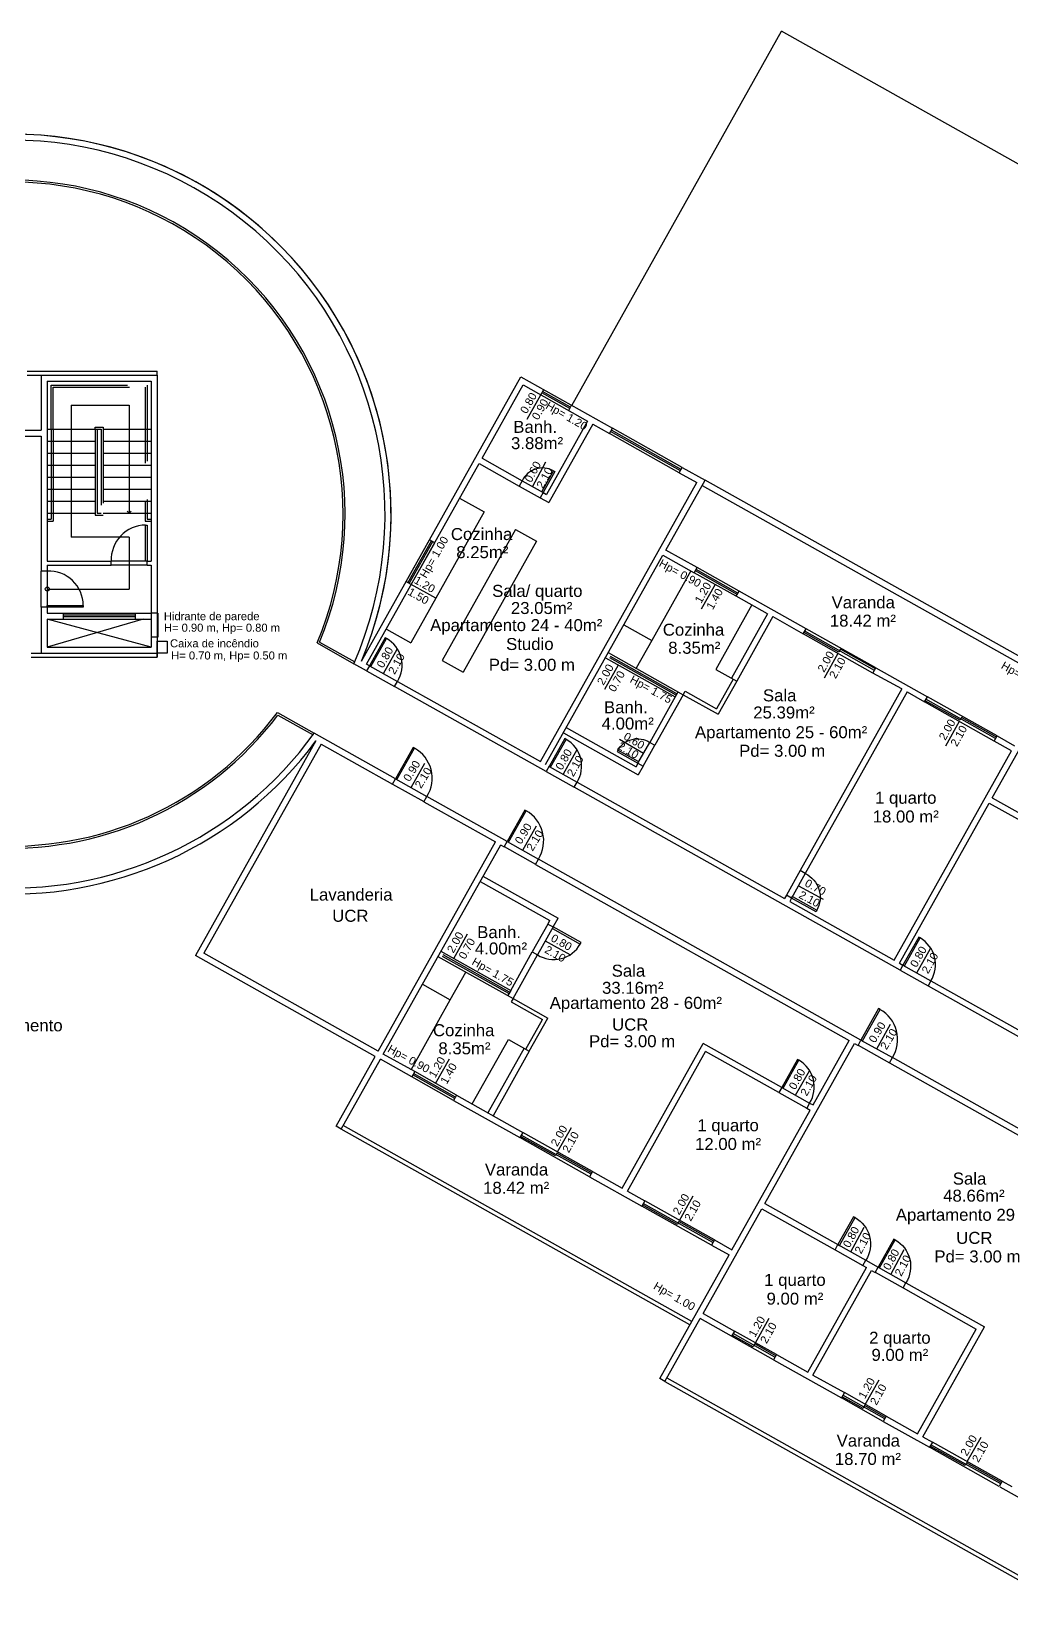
# Model space of a CAD drawing. Header units: millimetres. Extents: x -210 to 1173, y -437 to 320.
# Drawn here: x 8.28 to 32.81, y -123.15 to -84.02 of the extents above; entities that cross this region are included whole.
import ezdxf
from ezdxf.enums import TextEntityAlignment as Align

# ---------------------------------------------------------------- set-up
doc = ezdxf.new("R2010")
doc.units = ezdxf.units.MM
doc.header["$LTSCALE"] = 0.3
doc.linetypes.add('DASHDOTX2', pattern=[50.8, 25.4, -12.7, 0, -12.7])
doc.linetypes.add('DASHED2', pattern=[9.525, 6.35, -3.175])
for name, color, linetype in [('CORTE', 6, 'Continuous'), ('COTAS', 1, 'Continuous'), ('ESQUADRIAS', 3, 'Continuous'), ('LINHA DE CORTE', 6, 'DASHDOTX2'), ('PISO', 1, 'Continuous'), ('PROJEÇÃO', 1, 'DASHED2'), ('TEXTOS', 2, 'Continuous'), ('VISTA', 2, 'Continuous')]:
    doc.layers.add(name, color=color, linetype=linetype)
doc.styles.add('2MM 1_100', font='ARIAL.TTF', dxfattribs={"height": 0.2})
doc.styles.add('3MM 1_100', font='ARIAL.TTF', dxfattribs={"height": 0.3})

msp = doc.modelspace()

# ---------------------------------------------------------------- linework, layer by layer
at = {"layer": 'CORTE'}
for p, q in [((8.18, -92.511), (11.43, -92.511)), ((8.18, -92.611), (8.53, -92.611)), ((8.53, -92.611), (8.53, -93.986)), ((8.53, -92.611), (11.43, -92.611)), ((11.43, -92.611), (11.43, -92.511)), ((11.43, -92.611), (11.43, -99.561)), ((11.43, -92.611), (11.43, -92.611)), ((16.539, -99.764), (20.526, -92.655)), ((20.526, -92.655), (22.82, -93.942)), ((8.68, -92.761), (8.68, -97.261)), ((8.68, -92.761), (11.28, -92.761)), ((11.28, -92.761), (11.28, -97.261)), ((19.556, -94.691), (20.583, -92.859)), ((20.583, -92.859), (22.197, -93.764)), ((22.197, -93.764), (21.17, -95.596)), ((22.328, -93.838), (21.228, -95.8)), ((22.328, -93.838), (22.747, -94.073)), ((4.98, -94.136), (8.53, -94.136)), ((6.63, -93.986), (8.53, -93.986)), ((8.53, -94.136), (8.53, -97.511)), ((22.747, -94.073), (22.82, -93.942)), ((19.556, -94.691), (20.56, -95.254)), ((16.67, -99.837), (19.483, -94.822)), ((19.483, -94.822), (20.486, -95.385)), ((24.491, -95.051), (24.565, -94.92)), ((24.491, -95.051), (24.929, -95.297)), ((24.565, -94.92), (25.134, -95.239)), ((20.078, -95.15), (20.078, -95.15)), ((20.56, -95.254), (20.486, -95.385)), ((21.016, -102.274), (24.929, -95.297)), ((24.155, -96.984), (25.134, -95.239)), ((21.083, -95.547), (21.01, -95.678)), ((21.01, -95.678), (21.228, -95.8)), ((21.083, -95.547), (21.17, -95.596)), ((18.372, -96.802), (18.241, -96.728)), ((24.939, -97.424), (24.155, -96.984)), ((8.68, -97.261), (10.28, -97.261)), ((8.68, -97.361), (8.68, -97.511)), ((8.68, -97.361), (10.28, -97.361)), ((11.18, -97.261), (11.28, -97.261)), ((11.18, -97.361), (11.28, -97.361)), ((11.28, -97.361), (11.28, -98.561)), ((21.147, -102.348), (24.082, -97.114)), ((24.082, -97.114), (24.866, -97.555)), ((24.866, -97.555), (24.939, -97.424)), ((17.785, -97.848), (17.654, -97.775)), ((25.912, -98.142), (25.986, -98.011)), ((26.7, -98.576), (25.912, -98.142)), ((27.664, -98.952), (25.986, -98.011)), ((8.53, -98.411), (8.53, -99.561)), ((8.68, -98.411), (8.68, -98.561)), ((8.68, -98.561), (11.28, -98.561)), ((11.28, -98.561), (11.28, -99.411)), ((11.45, -98.561), (11.28, -98.561)), ((11.45, -98.561), (11.45, -99.161)), ((26.7, -98.576), (25.796, -100.188)), ((8.68, -98.711), (8.68, -99.411)), ((8.68, -98.711), (11.28, -98.711)), ((11.08, -98.711), (8.68, -99.411)), ((11.28, -99.411), (8.68, -98.711)), ((26.831, -98.649), (25.927, -100.261)), ((26.831, -98.649), (27.591, -99.083)), ((27.591, -99.083), (27.664, -98.952)), ((11.45, -99.161), (11.28, -99.161)), ((8.28, -99.561), (8.53, -99.561)), ((8.28, -99.661), (11.43, -99.661)), ((8.53, -99.561), (11.43, -99.561)), ((8.68, -99.411), (11.28, -99.411)), ((11.43, -99.561), (11.43, -99.661)), ((11.43, -99.661), (11.43, -99.561)), ((22.642, -99.68), (24.386, -100.658)), ((22.715, -99.549), (24.59, -100.601)), ((16.67, -100.005), (16.35, -99.826)), ((16.742, -99.877), (16.67, -99.837)), ((16.742, -99.877), (16.67, -100.005)), ((29.335, -100.061), (29.409, -99.93)), ((30.058, -100.458), (29.335, -100.061)), ((29.409, -99.929), (30.696, -100.652)), ((17.368, -100.397), (17.44, -100.268)), ((21.162, -102.525), (17.368, -100.397)), ((17.44, -100.269), (21.016, -102.274)), ((30.058, -100.458), (27.513, -105)), ((30.189, -100.531), (27.643, -105.073)), ((30.189, -100.531), (30.623, -100.783)), ((32.319, -103.179), (33.787, -100.562)), ((24.386, -100.658), (23.751, -101.793)), ((24.59, -100.601), (23.881, -101.866)), ((30.623, -100.783), (30.696, -100.652)), ((17.393, -102.703), (15.358, -101.562)), ((21.591, -101.556), (23.466, -102.607)), ((21.664, -101.425), (23.408, -102.403)), ((32.368, -101.761), (32.441, -101.63)), ((32.441, -101.63), (32.878, -101.876)), ((15.401, -101.758), (12.391, -107.122)), ((15.53, -101.834), (12.595, -107.064)), ((15.53, -101.834), (17.318, -102.837)), ((23.751, -101.793), (23.881, -101.866)), ((29.869, -107.239), (32.805, -102.006)), ((32.805, -102.006), (32.368, -101.761)), ((14.859, -102.422), (14.859, -102.422)), ((14.859, -102.422), (14.859, -102.422)), ((21.237, -102.391), (21.162, -102.525)), ((23.457, -102.316), (23.408, -102.403)), ((23.457, -102.316), (23.588, -102.389)), ((23.588, -102.389), (23.466, -102.607)), ((17.318, -102.837), (17.393, -102.703)), ((21.86, -102.916), (21.932, -102.788)), ((30.015, -107.491), (21.86, -102.916)), ((21.932, -102.788), (27.121, -105.698)), ((14.372, -102.927), (14.372, -102.927)), ((14.372, -102.927), (14.372, -102.927)), ((18.103, -103.277), (18.178, -103.143)), ((18.103, -103.277), (19.891, -104.28)), ((20.184, -104.269), (18.178, -103.143)), ((30, -107.312), (32.246, -103.309)), ((32.246, -103.309), (34.165, -104.385)), ((32.319, -103.178), (34.238, -104.254)), ((16.956, -109.511), (19.892, -104.278)), ((17.087, -109.584), (20.023, -104.352)), ((20.022, -104.354), (20.109, -104.402)), ((20.109, -104.402), (20.184, -104.269)), ((20.894, -104.843), (20.969, -104.709)), ((20.894, -104.843), (28.744, -109.245)), ((29.036, -109.234), (20.969, -104.709)), ((19.506, -105.268), (21.252, -106.248)), ((19.579, -105.137), (21.457, -106.19)), ((27.643, -105.073), (27.513, -105)), ((27.17, -105.611), (27.121, -105.698)), ((27.301, -105.684), (27.17, -105.611)), ((27.301, -105.684), (27.252, -105.771)), ((27.252, -105.771), (29.869, -107.239)), ((21.203, -106.335), (21.252, -106.248)), ((21.203, -106.335), (21.334, -106.408)), ((21.334, -106.408), (21.457, -106.19)), ((16.883, -109.642), (12.391, -107.122)), ((16.956, -109.511), (12.595, -107.064)), ((18.454, -107.143), (20.331, -108.196)), ((18.528, -107.012), (20.274, -107.992)), ((20.274, -107.992), (20.812, -107.032)), ((20.331, -108.196), (20.943, -107.106)), ((20.812, -107.032), (20.943, -107.106)), ((30, -107.312), (30.087, -107.361)), ((30.087, -107.361), (30.015, -107.491)), ((30.785, -107.753), (30.713, -107.882)), ((30.713, -107.882), (39.522, -112.823)), ((30.785, -107.753), (37.721, -111.642)), ((20.608, -109.44), (19.703, -111.052)), ((20.738, -109.514), (19.834, -111.126)), ((23.061, -112.936), (25.092, -109.317)), ((23.192, -113.01), (25.149, -109.521)), ((27.054, -110.418), (25.092, -109.317)), ((26.98, -110.549), (25.149, -109.521)), ((26.629, -113.321), (28.875, -109.318)), ((27.839, -110.858), (28.744, -109.245)), ((28.875, -109.318), (28.962, -109.367)), ((28.962, -109.367), (29.036, -109.234)), ((15.903, -111.388), (16.883, -109.642)), ((16.034, -111.461), (17.014, -109.715)), ((17.798, -110.156), (17.014, -109.715)), ((17.872, -110.025), (17.087, -109.584)), ((29.747, -109.807), (29.821, -109.675)), ((29.747, -109.807), (36.595, -113.647)), ((38.544, -114.567), (29.821, -109.675)), ((17.872, -110.025), (17.798, -110.156)), ((18.918, -110.612), (18.845, -110.743)), ((18.845, -110.743), (20.502, -111.674)), ((18.918, -110.612), (20.575, -111.542)), ((27.054, -110.418), (26.98, -110.549)), ((25.808, -114.477), (27.765, -110.989)), ((27.751, -110.809), (27.678, -110.94)), ((27.678, -110.94), (27.765, -110.989)), ((27.751, -110.809), (27.839, -110.858)), ((16.034, -111.461), (15.903, -111.388)), ((20.575, -111.542), (20.502, -111.672)), ((22.32, -112.52), (22.246, -112.651)), ((22.246, -112.653), (23.553, -113.385)), ((22.32, -112.52), (23.061, -112.936)), ((23.192, -113.01), (23.626, -113.254)), ((23.628, -113.254), (23.554, -113.385)), ((25.087, -116.068), (26.555, -113.452)), ((26.555, -113.452), (28.387, -114.479)), ((26.629, -113.321), (28.46, -114.348)), ((25.372, -114.233), (25.299, -114.364)), ((25.372, -114.233), (25.808, -114.477)), ((24.002, -117.696), (25.735, -114.608)), ((25.297, -114.363), (25.735, -114.608)), ((28.387, -114.479), (28.46, -114.348)), ((27.704, -117.536), (29.172, -114.919)), ((27.835, -117.609), (29.303, -114.993)), ((29.085, -114.871), (29.158, -114.74)), ((29.085, -114.871), (29.172, -114.92)), ((29.158, -114.74), (29.463, -114.911)), ((29.303, -114.993), (29.39, -115.042)), ((29.39, -115.042), (29.463, -114.911)), ((30.088, -115.433), (30.161, -115.302)), ((30.088, -115.433), (31.919, -116.46)), ((30.161, -115.302), (32.124, -116.403)), ((24.133, -117.769), (25.014, -116.199)), ((25.799, -116.639), (25.014, -116.199)), ((25.087, -116.068), (25.872, -116.509)), ((25.872, -116.509), (25.799, -116.639)), ((30.452, -119.076), (31.919, -116.46)), ((30.582, -119.15), (32.124, -116.403)), ((26.919, -117.095), (26.846, -117.226)), ((26.846, -117.226), (28.547, -118.18)), ((26.919, -117.095), (27.704, -117.536)), ((24.133, -117.769), (24.002, -117.695)), ((27.835, -117.609), (28.62, -118.049)), ((28.62, -118.049), (28.547, -118.18)), ((29.667, -118.636), (29.593, -118.767)), ((29.593, -118.767), (30.75, -119.416)), ((29.667, -118.636), (30.452, -119.076)), ((30.582, -119.15), (30.823, -119.285)), ((30.823, -119.285), (30.75, -119.416)), ((32.567, -120.263), (32.494, -120.394)), ((32.507, -120.401), (33.302, -120.847)), ((32.567, -120.263), (32.808, -120.398))]:
    msp.add_line(p, q, dxfattribs=at)
msp.add_lwpolyline([(11.43, -99.261), (11.68, -99.261), (11.68, -99.561), (11.43, -99.561)], close=True, dxfattribs=at)
for radius, start, end in [(9.5, 341.5137, 189.5338), (9.5, 337.2226, 193.8022), (9.35, 336.4228, 194.6256), (9.5, 207.7089, 323.3361), (9.35, 206.9058, 324.1475)]:
    msp.add_arc((7.78, -96.086), radius, start, end, dxfattribs=at)
at = {"layer": 'COTAS'}
for p, q in [((20.682, -93.715), (21.026, -93.102)), ((9.28, -93.361), (9.28, -96.661)), ((9.28, -93.361), (10.73, -93.361)), ((10.73, -93.361), (10.73, -96.061)), ((20.821, -95.401), (21.152, -94.781)), ((10.73, -96.061), (10.681, -96.011)), ((10.73, -96.061), (10.781, -96.011)), ((10.73, -96.661), (9.28, -96.661)), ((10.73, -96.661), (10.73, -97.961)), ((8.68, -97.961), (10.73, -97.961)), ((18.398, -98.192), (17.785, -97.848)), ((25.049, -98.455), (25.393, -97.842)), ((17.091, -100.073), (17.435, -99.46)), ((28.123, -100.179), (28.467, -99.566)), ((22.965, -99.86), (22.621, -100.473)), ((31.155, -101.878), (31.499, -101.265)), ((22.991, -101.711), (23.597, -102.067)), ((21.927, -101.979), (21.583, -102.592)), ((27.472, -105.379), (28.092, -105.709)), ((18.851, -107.195), (19.195, -106.582)), ((21.139, -106.756), (21.752, -107.1)), ((30.436, -107.557), (30.779, -106.943)), ((18.395, -110.318), (18.739, -109.705)), ((27.401, -110.615), (27.745, -110.002)), ((21.447, -112.033), (21.791, -111.42)), ((24.498, -113.743), (24.842, -113.13)), ((28.782, -114.531), (29.113, -113.911)), ((29.785, -115.094), (30.116, -114.474)), ((26.396, -116.802), (26.74, -116.189)), ((29.143, -118.343), (29.487, -117.73)), ((31.695, -119.774), (32.039, -119.161))]:
    msp.add_line(p, q, dxfattribs=at)
at = {"layer": 'COTAS', "extrusion": (2.49687e-12, -2.53092e-12, -1)}
for p, q in [((17.785, -102.923), (18.129, -102.31)), ((20.576, -104.489), (20.92, -103.876)), ((29.429, -109.454), (29.773, -108.841))]:
    msp.add_line(p, q, dxfattribs=at)
at = {"layer": 'COTAS'}
msp.add_circle((8.68, -97.961), 0.05, dxfattribs=at)
at = {"layer": 'ESQUADRIAS'}
for p, q in [((24.518, -95.003), (22.774, -94.025)), ((24.538, -94.968), (22.793, -93.99)), ((17.702, -97.802), (18.289, -96.755)), ((17.737, -97.821), (18.324, -96.775)), ((25.939, -98.094), (24.893, -97.507)), ((25.959, -98.059), (24.912, -97.472)), ((28.484, -99.535), (27.612, -99.046)), ((29.372, -99.995), (27.628, -99.017)), ((28.523, -99.465), (28.484, -99.535)), ((29.395, -99.954), (28.523, -99.465)), ((31.513, -101.241), (30.64, -100.752)), ((32.404, -101.696), (30.66, -100.717)), ((31.552, -101.172), (31.513, -101.241)), ((32.424, -101.661), (31.552, -101.172)), ((18.872, -110.695), (17.825, -110.108)), ((18.891, -110.66), (17.845, -110.073)), ((21.391, -112.133), (20.519, -111.644)), ((22.283, -112.587), (20.538, -111.609)), ((21.43, -112.063), (21.391, -112.133)), ((22.302, -112.552), (21.43, -112.063)), ((24.442, -113.843), (23.57, -113.354)), ((25.334, -114.297), (23.59, -113.319)), ((24.481, -113.773), (24.442, -113.843)), ((25.354, -114.263), (24.481, -113.773)), ((26.339, -116.902), (25.816, -116.609)), ((26.882, -117.161), (25.836, -116.574)), ((26.379, -116.833), (26.339, -116.902)), ((26.902, -117.126), (26.379, -116.833)), ((29.087, -118.443), (28.564, -118.15)), ((29.63, -118.702), (28.583, -118.115)), ((29.126, -118.373), (29.087, -118.443)), ((29.649, -118.667), (29.126, -118.373)), ((32.531, -120.328), (30.786, -119.35)), ((31.639, -119.874), (30.767, -119.385)), ((31.678, -119.804), (31.639, -119.874)), ((32.55, -120.294), (31.678, -119.804))]:
    msp.add_line(p, q, dxfattribs=at)
for points in [[(21.083, -95.547), (21.048, -95.528), (21.341, -95.004), (21.376, -95.024)], [(11.18, -97.261), (11.14, -97.261), (11.14, -96.361), (11.18, -96.361)], [(8.68, -98.411), (8.68, -98.371), (9.58, -98.371), (9.58, -98.411)], [(16.742, -99.877), (16.776, -99.897), (17.168, -99.199), (17.133, -99.18)], [(21.234, -102.396), (21.269, -102.416), (21.66, -101.718), (21.625, -101.699)], [(17.393, -102.703), (17.428, -102.723), (17.868, -101.938), (17.833, -101.918)], [(20.184, -104.269), (20.219, -104.288), (20.659, -103.503), (20.624, -103.484)], [(21.334, -106.408), (21.315, -106.443), (22.012, -106.834), (22.032, -106.8)], [(30.087, -107.361), (30.122, -107.381), (30.513, -106.683), (30.479, -106.663)], [(29.036, -109.234), (29.071, -109.254), (29.512, -108.469), (29.477, -108.449)], [(27.053, -110.42), (27.088, -110.439), (27.479, -109.741), (27.444, -109.722)]]:
    msp.add_lwpolyline(points, close=True, dxfattribs=at)
at = {"layer": 'ESQUADRIAS', "extrusion": (-5.9867e-17, -1.0683e-16, -1)}
msp.add_lwpolyline([(-23.457, -102.316), (-23.477, -102.281), (-22.953, -101.988), (-22.934, -102.023)], close=True, dxfattribs=at)
at = {"layer": 'ESQUADRIAS', "extrusion": (-5.99217e-17, -1.06799e-16, -1)}
msp.add_lwpolyline([(-27.301, -105.684), (-27.32, -105.649), (-27.931, -105.991), (-27.911, -106.026)], close=True, dxfattribs=at)
at = {"layer": 'ESQUADRIAS', "extrusion": (8.61823e-14, -3.07266e-13, -1)}
for points in [[(-28.461, -114.348), (-28.495, -114.368), (-28.887, -113.67), (-28.852, -113.651)], [(-29.464, -114.911), (-29.499, -114.93), (-29.89, -114.233), (-29.855, -114.213)]]:
    msp.add_lwpolyline(points, close=True, dxfattribs=at)
at = {"layer": 'LINHA DE CORTE'}
for p, q in [((10.28, -97.361), (10.28, -97.261)), ((11.18, -97.361), (11.18, -97.261)), ((8.68, -97.511), (8.53, -97.511)), ((8.68, -98.411), (8.53, -98.411))]:
    msp.add_line(p, q, dxfattribs=at)
at = {"layer": 'PISO', "extrusion": (1.06843e-16, -5.98433e-17, -1)}
for p, q in [((20.486, -95.385), (21.01, -95.678)), ((20.56, -95.254), (21.083, -95.547))]:
    msp.add_line(p, q, dxfattribs=at)
at = {"layer": 'PISO'}
for p, q in [((11.18, -97.261), (10.28, -97.261)), ((11.18, -97.361), (10.28, -97.361)), ((8.53, -98.411), (8.53, -97.511)), ((8.68, -97.511), (8.68, -98.411)), ((29.409, -99.93), (27.664, -98.952)), ((29.335, -100.061), (27.591, -99.083)), ((24.59, -100.601), (24.639, -100.514)), ((24.639, -100.514), (25.424, -100.954)), ((25.84, -100.212), (25.424, -100.954)), ((25.927, -100.261), (25.463, -101.09)), ((24.59, -100.601), (25.463, -101.09)), ((32.368, -101.761), (30.623, -100.783)), ((32.441, -101.63), (30.697, -100.652)), ((23.457, -102.316), (23.751, -101.793)), ((23.588, -102.389), (23.881, -101.866)), ((17.32, -102.834), (18.104, -103.274)), ((17.393, -102.703), (18.178, -103.143)), ((20.111, -104.4), (20.896, -104.84)), ((20.184, -104.269), (20.969, -104.709)), ((20.331, -108.196), (20.282, -108.283)), ((20.282, -108.283), (21.067, -108.723)), ((20.331, -108.196), (21.203, -108.685)), ((20.651, -109.465), (21.067, -108.723)), ((20.738, -109.514), (21.203, -108.685)), ((28.963, -109.365), (29.748, -109.805)), ((29.036, -109.234), (29.821, -109.675)), ((22.246, -112.653), (20.502, -111.674)), ((22.32, -112.522), (20.575, -111.544)), ((25.297, -114.363), (23.553, -113.385)), ((25.371, -114.232), (23.626, -113.254)), ((28.387, -114.479), (29.085, -114.871)), ((28.461, -114.348), (29.158, -114.74)), ((29.39, -115.041), (30.088, -115.433)), ((29.464, -114.911), (30.161, -115.302)), ((26.919, -117.095), (25.872, -116.509)), ((26.846, -117.226), (25.799, -116.639)), ((29.593, -118.767), (28.547, -118.18)), ((29.667, -118.636), (28.62, -118.049)), ((32.567, -120.263), (30.823, -119.285)), ((32.494, -120.394), (30.75, -119.416))]:
    msp.add_line(p, q, dxfattribs=at)
at = {"layer": 'PISO', "extrusion": (1.06824e-16, -5.98768e-17, -1)}
for p, q in [((16.67, -100.005), (17.368, -100.397)), ((16.742, -99.877), (17.44, -100.269))]:
    msp.add_line(p, q, dxfattribs=at)
at = {"layer": 'PISO', "extrusion": (1.06818e-16, -5.98874e-17, -1)}
for p, q in [((21.162, -102.525), (21.86, -102.916)), ((21.234, -102.396), (21.932, -102.788)), ((30.015, -107.491), (30.713, -107.882)), ((30.087, -107.361), (30.785, -107.753)), ((26.98, -110.549), (27.678, -110.94)), ((27.053, -110.42), (27.751, -110.811))]:
    msp.add_line(p, q, dxfattribs=at)
at = {"layer": 'PISO', "extrusion": (-5.99217e-17, -1.06799e-16, -1)}
for p, q in [((27.512, -105), (27.17, -105.61)), ((27.643, -105.073), (27.301, -105.684))]:
    msp.add_line(p, q, dxfattribs=at)
at = {"layer": 'PISO', "extrusion": (-4.21329e-13, 1.49903e-12, -1)}
for p, q in [((21.205, -106.336), (20.814, -107.033)), ((21.334, -106.408), (20.943, -107.106))]:
    msp.add_line(p, q, dxfattribs=at)
at = {"layer": 'PISO'}
for centre, radius, start, end in [((21.067, -95.494), 0.561, 60.7465, 154.6964), ((11.143, -97.225), 0.864, 90.2167, 182.3852), ((8.716, -98.374), 0.864, 0.2167, 92.3852), ((16.796, -99.863), 0.761, 327.791, 60.7286), ((21.288, -102.382), 0.761, 327.7853, 60.7229), ((17.447, -102.689), 0.861, 328.1064, 60.7103), ((20.238, -104.254), 0.861, 328.1064, 60.7103), ((30.141, -107.347), 0.761, 327.7853, 60.7229), ((21.349, -106.462), 0.761, 237.7672, 330.7048), ((29.09, -109.22), 0.861, 328.1064, 60.7103), ((27.107, -110.405), 0.761, 327.7853, 60.7229)]:
    msp.add_arc(centre, radius, start, end, dxfattribs=at)
at = {"layer": 'PISO', "extrusion": (-5.9867e-17, -1.0683e-16, -1)}
msp.add_arc((-23.443, -102.262), 0.561, 29.2661, 123.216, dxfattribs=at)
at = {"layer": 'PISO', "extrusion": (-5.99217e-17, -1.06799e-16, -1)}
msp.add_arc((-27.354, -105.668), 0.661, 115.9261, 209.2955, dxfattribs=at)
at = {"layer": 'PISO', "extrusion": (8.61823e-14, -3.07266e-13, -1)}
for centre in [(-28.514, -114.334), (-29.518, -114.896)]:
    msp.add_arc(centre, 0.761, 119.3077, 212.2453, dxfattribs=at)
at = {"layer": 'PROJEÇÃO'}
for p, q in [((8.78, -92.861), (11.18, -92.861)), ((8.78, -93.961), (8.78, -92.861)), ((8.83, -92.911), (11.13, -92.911)), ((8.83, -93.961), (8.83, -92.911)), ((11.13, -92.911), (11.13, -96.261)), ((11.18, -92.861), (11.18, -96.211)), ((21.026, -93.102), (21.099, -92.971)), ((21.751, -93.445), (21.053, -93.054)), ((21.77, -93.41), (21.072, -93.019)), ((21.724, -93.493), (21.797, -93.362)), ((9.88, -93.911), (10.08, -93.911)), ((9.88, -93.961), (9.88, -93.911)), ((10.08, -93.911), (10.08, -96.111)), ((8.68, -93.961), (9.93, -93.961)), ((9.93, -93.961), (10.03, -93.961)), ((10.03, -93.961), (10.03, -96.111)), ((10.08, -93.961), (11.28, -93.961)), ((10.08, -94.261), (11.28, -94.261)), ((10.08, -94.561), (11.28, -94.561)), ((10.08, -94.861), (11.28, -94.861)), ((10.08, -95.161), (11.28, -95.161)), ((10.08, -95.461), (11.28, -95.461)), ((10.08, -95.761), (11.28, -95.761)), ((10.03, -96.111), (10.08, -96.111)), ((10.08, -96.061), (11.28, -96.061)), ((11.13, -96.261), (11.28, -96.261)), ((11.18, -96.211), (11.28, -96.211)), ((9.08, -98.561), (9.08, -98.711)), ((10.88, -98.616), (9.08, -98.616)), ((10.88, -98.561), (10.88, -98.711)), ((10.88, -98.656), (9.08, -98.656)), ((24.413, -100.611), (22.669, -99.632)), ((24.433, -100.576), (22.688, -99.598)), ((24.386, -100.659), (24.46, -100.528)), ((20.227, -108.075), (18.483, -107.096)), ((20.247, -108.04), (18.503, -107.061)), ((20.274, -107.992), (20.2, -108.123))]:
    msp.add_line(p, q, dxfattribs=at)
at = {"layer": 'VISTA'}
for p, q in [((21.8, -93.37), (27.045, -84.017)), ((41.393, -92.063), (27.045, -84.017)), ((8.68, -94.261), (9.88, -94.261)), ((8.78, -93.961), (8.78, -96.211)), ((8.83, -93.961), (8.83, -96.261)), ((9.88, -93.961), (9.88, -96.111)), ((9.93, -93.961), (9.93, -96.061)), ((24.491, -95.051), (22.747, -94.073)), ((24.565, -94.92), (22.82, -93.942)), ((8.68, -94.561), (9.88, -94.561)), ((8.68, -94.861), (9.88, -94.861)), ((8.68, -95.161), (9.88, -95.161)), ((8.68, -95.461), (9.88, -95.461)), ((25.06, -95.371), (33.783, -100.263)), ((33.859, -100.129), (25.134, -95.239)), ((8.68, -95.761), (9.88, -95.761)), ((18.996, -95.689), (19.607, -96.032)), ((8.68, -96.061), (9.88, -96.061)), ((8.68, -96.211), (8.78, -96.211)), ((8.68, -96.261), (8.83, -96.261)), ((9.88, -96.111), (10.03, -96.111)), ((9.93, -96.061), (10.03, -96.061)), ((19.607, -96.032), (17.774, -99.304)), ((20.392, -96.472), (18.559, -99.744)), ((20.392, -96.472), (20.915, -96.766)), ((17.655, -97.775), (18.241, -96.728)), ((17.786, -97.848), (18.373, -96.802)), ((20.916, -96.766), (19.082, -100.037)), ((25.986, -98.011), (24.939, -97.424)), ((24.778, -97.505), (23.804, -99.243)), ((25.912, -98.142), (24.866, -97.555)), ((26.308, -98.356), (25.404, -99.968)), ((17.163, -98.961), (17.773, -99.305)), ((23.105, -98.851), (23.804, -99.243)), ((15.429, -99.308), (16.35, -99.826)), ((15.492, -99.287), (16.37, -99.779)), ((23.804, -99.243), (23.413, -99.941)), ((18.559, -99.744), (19.082, -100.037)), ((25.404, -99.968), (25.927, -100.261)), ((14.436, -101.045), (15.358, -101.562)), ((14.449, -101.11), (15.329, -101.603)), ((18.762, -108.233), (19.154, -107.536)), ((18.063, -107.841), (18.762, -108.233)), ((17.785, -109.976), (18.762, -108.233)), ((19.311, -110.832), (20.215, -109.22)), ((20.215, -109.22), (20.738, -109.514)), ((18.845, -110.743), (17.798, -110.156)), ((18.918, -110.612), (17.872, -110.025)), ((24.755, -116.354), (16.034, -111.461)), ((24.804, -116.267), (16.083, -111.374)), ((24.133, -117.769), (33.729, -123.15)), ((24.182, -117.682), (33.778, -123.063))]:
    msp.add_line(p, q, dxfattribs=at)
for radius, start, end in [(8.35, 337.4543, 193.6288), (8.3, 337.1573, 193.9372), (8.35, 208.0782, 323.0058), (8.3, 207.7784, 323.3072)]:
    msp.add_arc((7.78, -96.086), radius, start, end, dxfattribs=at)

# ---------------------------------------------------------------- texts
at = {"layer": 'TEXTOS', "style": '2MM 1_100'}
for s, rotation, p in [('0.80', 60.7166, (20.717, -93.309)), ('0.90', 60.7166, (21.007, -93.466)), ('Hp= 1.20', 330.1792, (21.675, -93.631)), ('0.60', 61.9287, (20.826, -95.028)), ('2.10', 61.9287, (21.119, -95.179)), ('Hp= 1.00', 60.1759, (18.355, -97.162)), ('Hp= 0.90', 331.254, (24.512, -97.564)), ('1.20', 330.7133, (18.123, -97.845)), ('1.20', 60.7166, (25.084, -98.05)), ('1.50', 330.7133, (17.965, -98.135)), ('1.40', 60.7166, (25.374, -98.207)), ('0.80', 60.7166, (17.126, -99.667)), ('2.10', 60.7166, (17.416, -99.825)), ('2.00', 60.7166, (28.158, -99.773)), ('2.10', 60.7166, (28.448, -99.93)), ('Hp= 1.00', 330.1792, (33.067, -100.129)), ('2.00', 60.7166, (22.64, -100.097)), ('0.70', 60.7166, (22.923, -100.265)), ('Hp= 1.75', 331.254, (23.785, -100.468)), ('2.00', 60.7166, (31.191, -101.473)), ('0.60', 329.5046, (23.362, -101.751)), ('2.10', 60.7166, (31.481, -101.63)), ('0.80', 60.7166, (21.6, -102.219)), ('2.10', 60.7166, (21.887, -102.381)), ('2.10', 329.5046, (23.216, -101.991)), ('0.90', 58.8932, (17.797, -102.507)), ('2.10', 58.8932, (18.086, -102.678)), ('0.90', 58.8932, (20.588, -104.073)), ('2.10', 58.8932, (20.877, -104.244)), ('0.70', 331.9287, (27.898, -105.414)), ('2.10', 331.9287, (27.747, -105.707)), ('2.00', 60.7166, (18.886, -106.79)), ('0.70', 60.7166, (19.176, -106.947)), ('0.80', 330.6985, (21.544, -106.792)), ('Hp= 1.75', 330.1792, (19.826, -107.531)), ('2.10', 330.6985, (21.387, -107.081)), ('0.80', 60.7166, (30.471, -107.151)), ('2.10', 60.7166, (30.761, -107.308)), ('0.90', 58.8932, (29.441, -109.039)), ('2.10', 58.8932, (29.73, -109.209)), ('Hp= 0.90', 331.254, (17.723, -109.703)), ('1.20', 60.7166, (18.43, -109.913)), ('1.40', 60.7166, (18.72, -110.07)), ('0.80', 60.7166, (27.436, -110.209)), ('2.10', 60.7166, (27.726, -110.366)), ('2.00', 60.7166, (21.483, -111.627)), ('2.10', 60.7166, (21.773, -111.784)), ('2.00', 60.7166, (24.534, -113.337)), ('2.10', 60.7166, (24.824, -113.495)), ('0.80', 61.9107, (28.787, -114.159)), ('2.10', 61.9107, (29.08, -114.31)), ('0.80', 61.9107, (29.79, -114.721)), ('2.10', 61.9107, (30.083, -114.872)), ('Hp= 1.00', 330.1792, (24.37, -115.64)), ('1.20', 60.7166, (26.431, -116.397)), ('2.10', 60.7166, (26.721, -116.554)), ('1.20', 60.7166, (29.179, -117.937)), ('2.10', 60.7166, (29.468, -118.094)), ('2.00', 60.7166, (31.731, -119.368)), ('2.10', 60.7166, (32.02, -119.525))]:
    msp.add_text(s, height=0.2, rotation=rotation, dxfattribs=at).set_placement(p, align=Align.MIDDLE_CENTER)
at = {"layer": 'TEXTOS'}
for s, height, style, p in [('Banh.', 0.3, '3MM 1_100', (20.885, -93.905)), ('3.88m²', 0.3, '3MM 1_100', (20.933, -94.313)), ('Cozinha', 0.3, '3MM 1_100', (19.545, -96.585)), ('8.25m²', 0.3, '3MM 1_100', (19.564, -97.038)), ('Sala/ quarto', 0.3, '3MM 1_100', (20.939, -98.006)), ('Varanda', 0.3, '3MM 1_100', (29.093, -98.292)), ('Hidrante de parede', 0.2, '2MM 1_100', (12.793, -98.639)), ('23.05m²', 0.3, '3MM 1_100', (21.047, -98.434)), ('18.42 m²', 0.3, '3MM 1_100', (29.084, -98.75)), ('H= 0.90 m, Hp= 0.80 m', 0.2, '2MM 1_100', (13.05, -98.926)), ('Apartamento 24 - 40m²', 0.3, '3MM 1_100', (20.412, -98.862)), ('Cozinha', 0.3, '3MM 1_100', (24.847, -98.976)), ('Caixa de incêndio', 0.2, '2MM 1_100', (12.862, -99.317)), ('Studio', 0.3, '3MM 1_100', (20.752, -99.334)), ('8.35m²', 0.3, '3MM 1_100', (24.866, -99.428)), ('H= 0.70 m, Hp= 0.50 m', 0.2, '2MM 1_100', (13.232, -99.621)), ('Pd= 3.00 m', 0.3, '3MM 1_100', (20.803, -99.853)), ('Sala', 0.3, '3MM 1_100', (27.002, -100.618)), ('Banh.', 0.3, '3MM 1_100', (23.153, -100.914)), ('25.39m²', 0.3, '3MM 1_100', (27.11, -101.046)), ('4.00m²', 0.3, '3MM 1_100', (23.201, -101.322)), ('Apartamento 25 - 60m²', 0.3, '3MM 1_100', (27.038, -101.538)), ('Pd= 3.00 m', 0.3, '3MM 1_100', (27.065, -102.003)), ('1 quarto', 0.3, '3MM 1_100', (30.156, -103.177)), ('18.00 m²', 0.3, '3MM 1_100', (30.156, -103.646)), ('Lavanderia', 0.3, '3MM 1_100', (16.281, -105.598)), ('UCR', 0.3, '3MM 1_100', (16.262, -106.128)), ('Banh.', 0.3, '3MM 1_100', (19.983, -106.537)), ('4.00m²', 0.3, '3MM 1_100', (20.031, -106.945)), ('Sala', 0.3, '3MM 1_100', (23.219, -107.501)), ('33.16m²', 0.3, '3MM 1_100', (23.327, -107.929)), ('Apartamento 28 - 60m²', 0.3, '3MM 1_100', (23.404, -108.305)), ('2º Pavimento', 0.3, '3MM 1_100', (7.823, -108.867)), ('UCR', 0.3, '3MM 1_100', (23.263, -108.846)), ('Cozinha', 0.3, '3MM 1_100', (19.097, -108.989)), ('Pd= 3.00 m', 0.3, '3MM 1_100', (23.31, -109.263)), ('8.35m²', 0.3, '3MM 1_100', (19.116, -109.441)), ('1 quarto', 0.3, '3MM 1_100', (25.711, -111.364)), ('12.00 m²', 0.3, '3MM 1_100', (25.711, -111.833)), ('Varanda', 0.3, '3MM 1_100', (20.419, -112.471)), ('Sala', 0.3, '3MM 1_100', (31.752, -112.698)), ('18.42 m²', 0.3, '3MM 1_100', (20.41, -112.929)), ('48.66m²', 0.3, '3MM 1_100', (31.861, -113.125)), ('Apartamento 29 - 85m²', 0.3, '3MM 1_100', (32.062, -113.602)), ('UCR', 0.3, '3MM 1_100', (31.872, -114.18)), ('Pd= 3.00 m', 0.3, '3MM 1_100', (31.949, -114.644)), ('1 quarto', 0.3, '3MM 1_100', (27.384, -115.23)), ('9.00 m²', 0.3, '3MM 1_100', (27.384, -115.7)), ('2 quarto', 0.3, '3MM 1_100', (30.009, -116.676)), ('9.00 m²', 0.3, '3MM 1_100', (30.009, -117.105)), ('Varanda', 0.3, '3MM 1_100', (29.219, -119.248)), ('18.70 m²', 0.3, '3MM 1_100', (29.209, -119.706))]:
    msp.add_text(s, height=height, dxfattribs=dict(at, style=style)).set_placement(p, align=Align.MIDDLE_CENTER)

doc.saveas('drawing.dxf')
